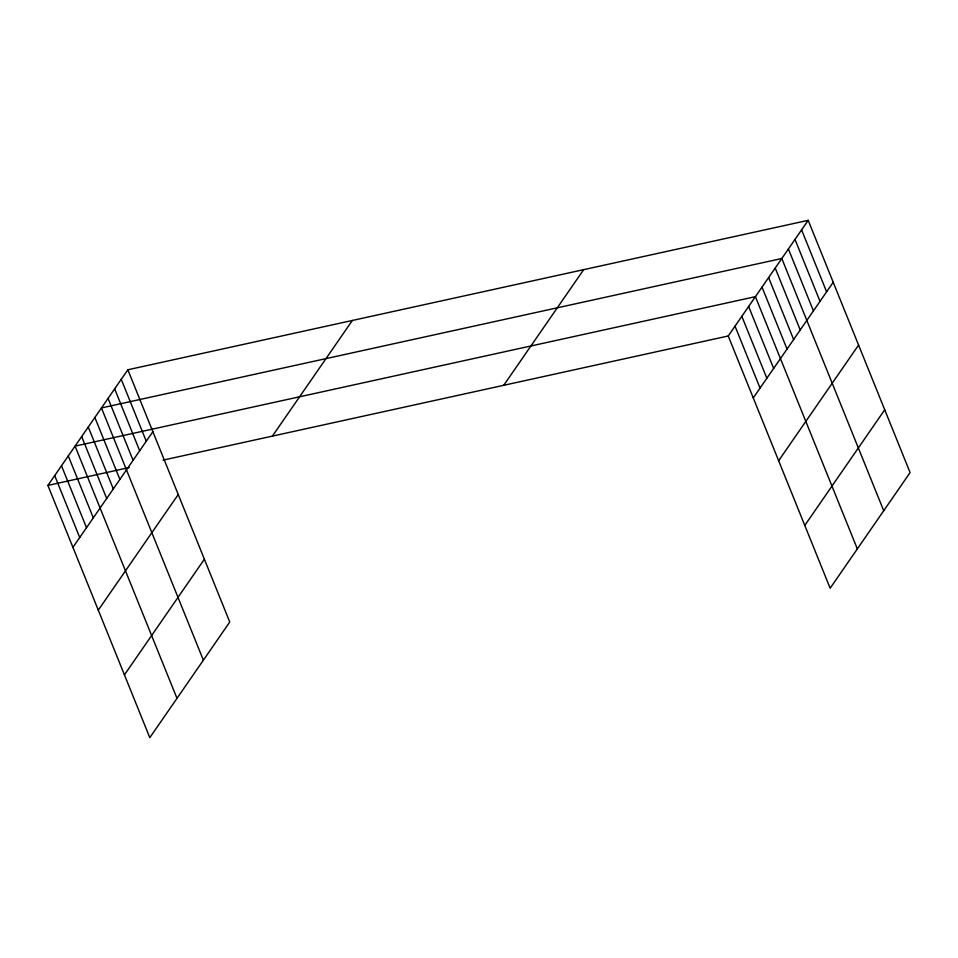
<?xml version="1.0" encoding="UTF-8"?>
<svg xmlns="http://www.w3.org/2000/svg" width="958" height="958" viewBox="0 0 958 958"><rect width="100%" height="100%" fill="white"/><g stroke="black" fill="none" stroke-linecap="round" stroke-linejoin="round"><path stroke-width="1.44" d="M127.845 369.776L229.764 622.017L149.807 737.66L47.9 485.419L127.845 369.776L808.193 220.34L910.1 472.581L830.155 588.224L728.236 335.983L808.193 220.34M72.916 547.341L152.861 431.699M98.291 610.15L178.236 494.508M272.407 436.106L352.364 320.463M124.432 674.863L204.389 559.209M503.728 385.296L583.673 269.653M753.263 397.905L833.209 282.263M778.638 460.714L858.584 345.072M804.78 525.427L884.725 409.773M47.9 485.419L129.282 467.54M162.968 460.151L728.236 335.983M801.595 229.884L826.61 291.807M794.996 239.416L820.012 301.351M788.398 248.96L813.426 310.883M883.719 510.746L781.8 258.504L101.464 407.94L203.371 660.182M775.214 268.036L800.229 329.971M768.615 277.581L793.631 339.503M762.017 287.125L787.033 349.047M857.338 548.91L755.419 296.669L75.083 446.105L176.991 698.346M748.629 306.488L773.645 368.423M741.827 316.32L766.855 378.254M735.037 326.151L760.053 388.086M121.247 379.32L146.275 441.243M114.661 388.852L139.676 450.787M108.062 398.396L133.078 460.319M94.866 417.472L119.894 479.407M88.268 427.017L113.295 488.939M81.681 436.561L106.697 498.483M68.281 455.924L93.309 517.859M61.492 465.756L86.507 527.69M54.69 475.587L79.718 537.51"/></g></svg>
